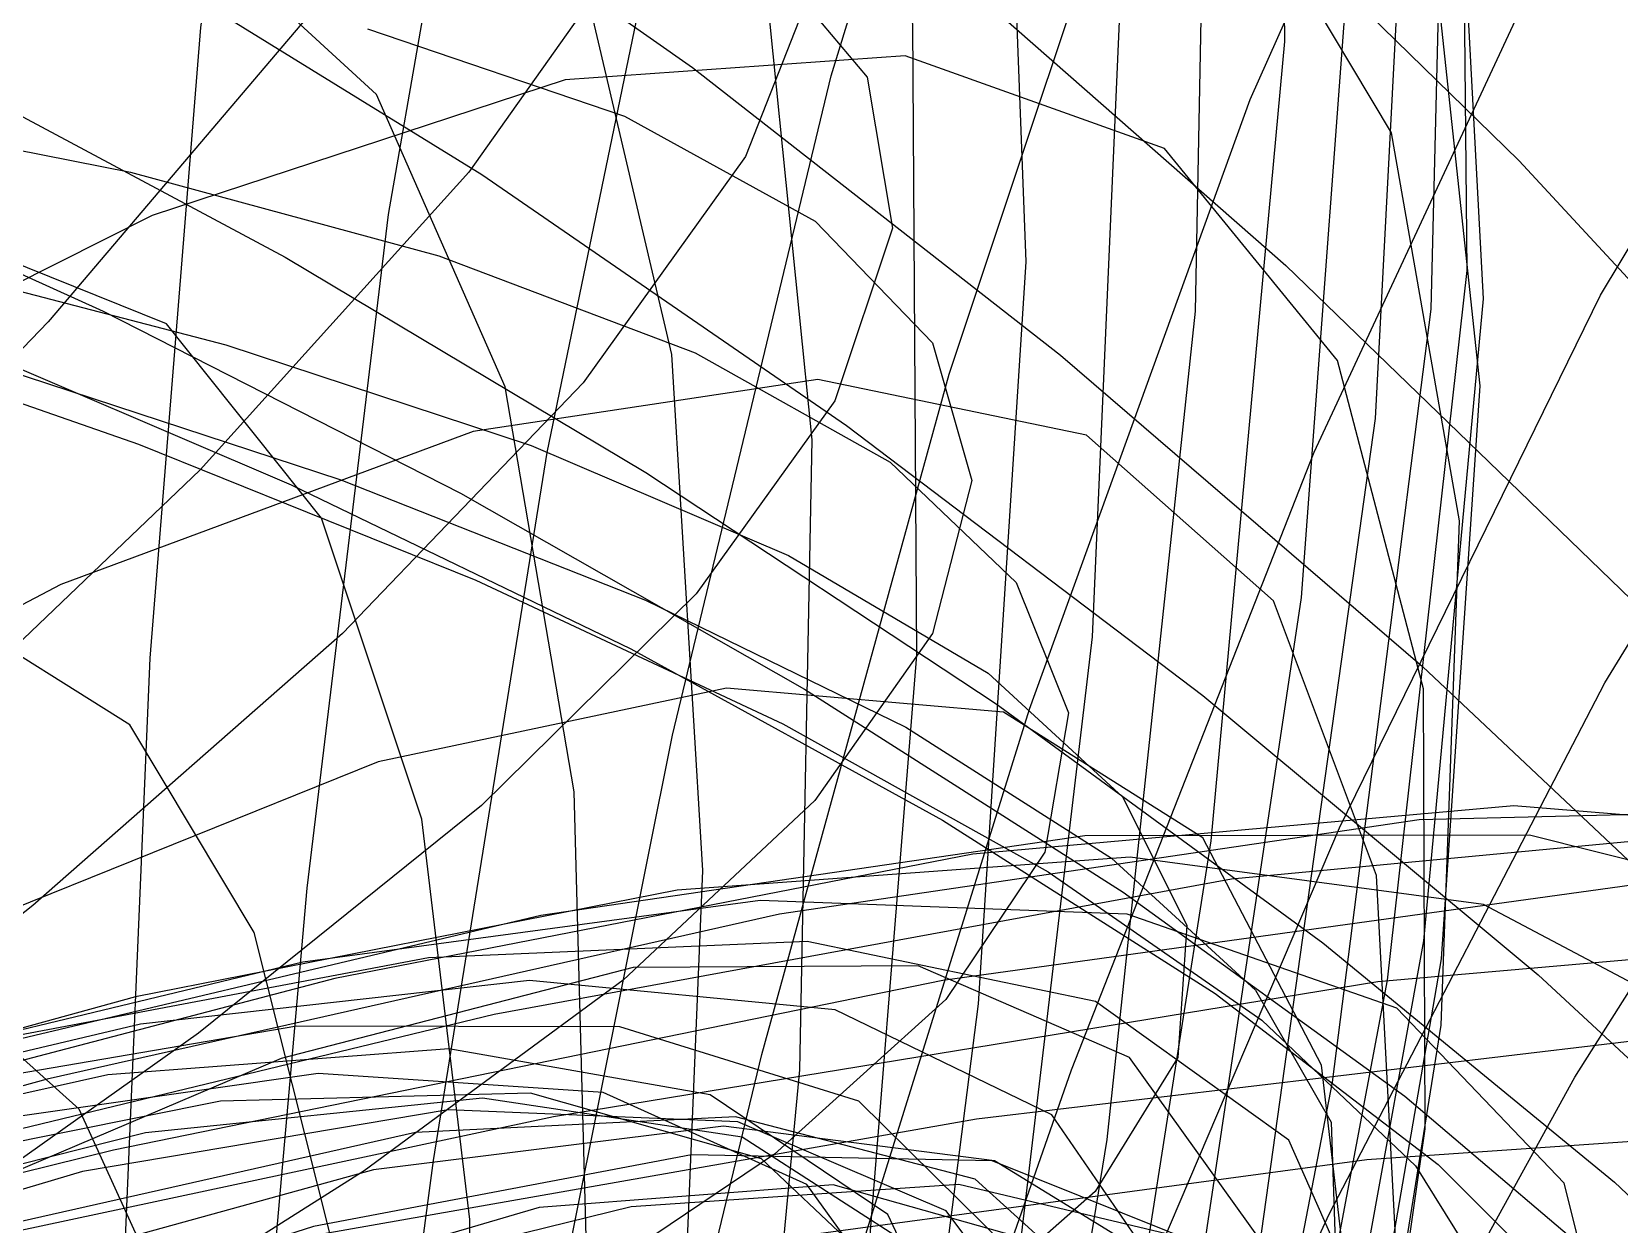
# Model space of a CAD drawing. Header units: metres. Extents: x 6 to 209, y 2 to 206.
# Drawn here: x 121.36 to 141.62, y 134.31 to 149.53 of the extents above; entities that cross this region are included whole.
import ezdxf

# ---------------------------------------------------------------- set-up
doc = ezdxf.new("R2010")
doc.units = ezdxf.units.M

msp = doc.modelspace()

# ---------------------------------------------------------------- linework, layer by layer
for points in [[(129.0956, 101.4556), (132.079, 114.9008), (134.5887, 127.5976), (136.4086, 139.2013), (137.3507, 149.4031), (137.2622, 157.9403), (136.0323, 164.6045), (133.5975, 169.2481), (129.944, 171.7892), (125.1099, 172.2131), (119.1841, 170.5728), (112.3045, 166.9859), (104.6532, 161.6303), (96.451, 154.7374), (87.9497, 146.5833), (79.4239, 137.4789), (71.1613, 127.7587), (63.4527, 117.7686), (56.5816, 107.8539), (50.8144, 98.347)], [(127.1163, 91.7818), (130.4455, 105.5275), (133.4485, 118.7661), (135.8914, 131.1371), (137.5628, 142.3086), (138.2821, 151.9881), (137.9074, 159.9318), (136.3415, 165.9527), (133.5362, 169.9262), (129.4948, 171.7935), (124.2734, 171.5632), (117.9791, 169.3103), (110.7671, 165.1727), (102.8359, 159.346), (94.4209, 152.076), (85.786, 143.6496), (77.215, 134.3844), (69.0016, 124.6173), (61.4388, 114.6926), (54.8092, 104.9493), (49.3739, 95.7097)], [(127.7255, 97.2633), (130.6337, 110.7074), (133.1576, 123.5341), (135.0807, 135.3918), (136.2103, 145.9605), (136.386, 154.9626), (135.4861, 162.1719), (133.4328, 167.4205), (130.1966, 170.604), (125.7978, 171.685), (120.3067, 170.6932), (113.8422, 167.7237), (106.5679, 162.9339), (98.6873, 156.5363), (90.4367, 148.7917), (82.0777, 139.9989), (73.8878, 130.484), (66.1511, 120.5892), (59.1478, 110.6599), (53.145, 101.0331)], [(128.3559, 95.8448), (131.7329, 109.3063), (134.6993, 122.1436), (137.0257, 134.0108), (138.5084, 144.5937), (138.9777, 153.6202), (138.3051, 160.8693), (136.4084, 166.1778), (133.2562, 169.4449), (128.8694, 170.6358), (123.3213, 169.7811), (116.736, 166.9759), (109.2842, 162.3755), (101.1782, 156.1893), (92.6645, 148.6729), (84.0155, 140.119), (75.5199, 130.8464), (67.473, 121.1887), (60.1661, 111.4827), (53.8759, 102.0558)], [(121.9795, 99.1046), (122.6848, 109.1427), (123.3445, 119.2778), (124.0459, 129.198), (124.8749, 138.5994), (125.9109, 147.1961), (127.2241, 154.7302), (128.8711, 160.9805), (130.8926, 165.7696), (133.3108, 168.9699), (136.1274, 170.5078), (139.3236, 170.3658), (142.8589, 168.5827), (146.6728, 165.2519), (150.6857, 160.5175), (154.8017, 154.5693), (158.9109, 147.6358), (162.8937, 139.9756), (166.6242, 131.868), (169.975, 123.6035), (172.8213, 115.4733), (175.0455, 107.7584), (176.5418, 100.7207)], [(121.4692, 94.7201), (122.7473, 104.8243), (123.9609, 115.1405), (125.1827, 125.3454), (126.485, 135.1199), (127.9362, 144.1602), (129.5973, 152.1879), (131.5188, 158.9598), (133.7378, 164.2758), (136.2757, 167.9857), (139.1367, 169.9945), (142.3064, 170.2647), (145.7519, 168.8179), (149.4219, 165.7333), (153.2481, 161.1448), (157.1466, 155.2361), (161.0209, 148.2334), (164.7647, 140.3981), (168.2653, 132.0163), (171.4073, 123.3895), (174.077, 114.8233), (176.1662, 106.6168), (177.5761, 99.052)], [(122.052, 103.5302), (122.1811, 113.3401), (122.2939, 123.1394), (122.4909, 132.6327), (122.869, 141.5353), (123.5172, 149.5834), (124.512, 156.5424), (125.9143, 162.2153), (127.766, 166.4486), (130.0878, 169.1375), (132.8779, 170.2294), (136.1109, 169.7248), (139.7382, 167.6774), (143.6892, 164.1911), (147.8731, 159.4168), (152.1819, 153.5461), (156.4934, 146.8044), (160.6758, 139.443), (164.5919, 131.7297), (168.1037, 123.9392), (171.0777, 116.3437), (173.3894, 109.203), (174.9282, 102.7554)], [(126.3735, 93.1343), (129.1545, 106.3677), (131.6408, 119.1212), (133.6187, 131.0421), (134.8949, 141.8052), (135.3043, 151.1229), (134.7167, 158.7552), (133.0431, 164.5171), (130.2393, 168.2843), (126.3088, 169.9974), (121.3034, 169.6627), (115.3223, 167.3521), (108.5092, 163.1996), (101.0481, 157.3961), (93.157, 150.1824), (85.081, 141.8406), (77.0837, 132.6831), (69.4382, 123.0424), (62.4174, 113.2584), (56.2845, 103.6668)], [(122.3859, 100.5275), (124.1395, 110.8588), (125.8777, 121.1905), (127.6582, 131.1936), (129.5362, 140.5508), (131.5621, 148.9672), (133.7778, 156.1807), (136.2149, 161.9708), (138.8923, 166.1661), (141.8142, 168.6499), (144.9697, 169.3643), (148.3316, 168.3117), (151.8571, 165.5547), (155.4883, 161.2131), (159.1536, 155.4603), (162.7699, 148.5158), (166.2447, 140.6384), (169.4796, 132.116), (172.373, 123.2557), (174.8238, 114.3728), (176.7351, 105.7798), (178.0176, 97.7748)], [(129.5499, 99.6542), (132.9159, 112.6446), (135.7922, 124.9092), (137.9576, 136.1211), (139.2191, 145.9881), (139.4204, 154.2622), (138.4483, 160.7472), (136.2372, 165.3049), (132.7728, 167.8593), (128.0931, 168.3981), (122.288, 166.9725), (115.4964, 163.6951), (107.9024, 158.7348), (99.7286, 152.3105), (91.2294, 144.6831), (82.6814, 136.1455), (74.3744, 127.0126), (66.601, 117.6094), (59.6464, 108.2599), (53.7778, 99.2755)], [(121.6407, 96.396), (123.8996, 106.5743), (126.1305, 116.868), (128.3754, 126.9438), (130.6754, 136.476), (133.0684, 145.158), (135.5865, 152.7129), (138.2537, 158.9027), (141.0844, 163.5368), (144.0815, 166.4783), (147.2351, 167.6488), (150.5228, 167.0307), (153.9087, 164.6676), (157.3444, 160.6628), (160.7698, 155.1752), (164.1149, 148.4135), (167.3016, 140.6288), (170.2458, 132.1055), (172.8608, 123.1509), (175.0593, 114.0848), (176.7573, 105.2275), (177.8766, 96.8889)], [(127.6799, 102.0703), (130.0799, 114.5512), (132.0644, 126.3429), (133.4428, 137.1203), (134.0485, 146.5915), (133.7462, 154.5074), (132.4379, 160.6698), (130.0669, 164.9376), (126.6215, 167.2313), (122.1355, 167.535), (116.6886, 165.8968), (110.4038, 162.4263), (103.4442, 157.2903), (96.0075, 150.7066), (88.3194, 142.9362), (80.6265, 134.2732), (73.187, 125.035), (66.2626, 115.5503), (60.1087, 106.1478), (54.9653, 97.1445)], [(80.7696, 159.2028), (87.559, 161.3489), (94.5333, 163.2027), (101.4448, 164.6977), (108.0496, 165.7705), (114.1168, 166.3634), (119.4361, 166.4266), (123.8259, 165.9202), (127.1391, 164.8161), (129.269, 163.0994), (130.1522, 160.7696), (129.7718, 157.8408), (128.1571, 154.3424), (125.383, 150.3186), (121.5673, 145.8273), (116.8659, 140.9394), (111.4677, 135.7369), (105.5876, 130.3108), (99.4587, 124.7585), (93.3235, 119.1819), (87.4258, 113.6839), (82.0011, 108.3662), (77.2686, 103.326)], [(130.6572, 103.0721), (133.9563, 115.4328), (136.6947, 126.9842), (138.6619, 137.4227), (139.6786, 146.4812), (139.6038, 153.9376), (138.3407, 159.6221), (135.8411, 163.422), (132.1075, 165.2847), (127.1943, 165.2194), (121.2062, 163.2954), (114.2952, 159.6391), (106.6554, 154.4295), (98.517, 147.8905), (90.1382, 140.2834), (81.7962, 131.8968), (73.7778, 123.0363), (66.3691, 114.0139), (59.8454, 105.1364), (54.4613, 96.6953)], [(123.2823, 102.4272), (125.9638, 112.5201), (128.6416, 122.5099), (131.3422, 132.0681), (134.0901, 140.8815), (136.9061, 148.6626), (139.8055, 155.1601), (142.7965, 160.1669), (145.8786, 163.5282), (149.042, 165.1458), (152.2666, 164.9821), (155.5223, 163.0608), (158.7687, 159.4662), (161.9565, 154.3398), (165.0278, 147.8756), (167.9181, 140.3125), (170.5583, 131.9262), (172.8763, 123.019), (174.7996, 113.9095), (176.258, 104.9208), (177.1857, 96.3692)], [(126.2418, 97.9956), (128.5128, 110.0191), (130.4584, 121.4975), (131.8938, 132.1118), (132.6542, 141.571), (132.6025, 149.6221), (131.6341, 156.0579), (129.6826, 160.7242), (126.7226, 163.5242), (122.7716, 164.4218), (117.8903, 163.4419), (112.1813, 160.6695), (105.786, 156.246), (98.8802, 150.3641), (91.6687, 143.2603), (84.378, 135.2066), (77.249, 126.5007), (70.5284, 117.4552), (64.46, 108.3863), (59.2762, 99.6033)], [(121.6295, 103.6091), (119.8746, 111.2567), (118.0157, 119.0286), (116.1905, 126.7106), (114.5357, 134.0922), (113.1808, 140.9737), (112.243, 147.1723), (111.8226, 152.5283), (111.9989, 156.9102), (112.8264, 160.2184), (114.3328, 162.3886), (116.5173, 163.393), (119.3501, 163.2414), (122.7731, 161.9797), (126.7017, 159.6883), (131.0274, 156.4786), (135.6212, 152.4888), (140.3383, 147.8787), (145.0228, 142.8238)], [(122.3451, 98.5446), (125.4198, 108.2851), (128.4838, 118.0366), (131.5487, 127.4731), (134.6255, 136.28), (137.7231, 144.1644), (140.8468, 150.8654), (143.9974, 156.1638), (147.1696, 159.8888), (150.3519, 161.9248), (153.5252, 162.2146), (156.6633, 160.7619), (159.7326, 157.6307), (162.6927, 152.9432), (165.4969, 146.875), (168.0938, 139.6493), (170.428, 131.5284), (172.4421, 122.8047), (174.0786, 113.7904), (175.2814, 104.8057), (175.9978, 96.1683)], [(128.0578, 93.8263), (131.6411, 105.9996), (134.8238, 117.6071), (137.3842, 128.342), (139.1253, 137.9265), (139.8832, 146.1205), (139.5334, 152.7292), (137.9964, 157.609), (135.2409, 160.672), (131.2862, 161.888), (126.2015, 161.285), (120.1043, 158.9471), (113.1571, 155.0118), (105.5613, 149.6635), (97.5514, 143.1273), (89.3859, 135.6602), (81.3392, 127.5421), (73.6915, 119.0656), (66.7189, 110.5253), (60.684, 102.208)], [(77.6652, 154.5848), (83.4524, 156.479), (89.693, 158.161), (96.1634, 159.582), (102.6333, 160.6935), (108.8735, 161.4494), (114.664, 161.8076), (119.8021, 161.7314), (124.1094, 161.1912), (127.4383, 160.1658), (129.6772, 158.6438), (130.7542, 156.6242), (130.64, 154.1169), (129.3489, 151.1434), (126.9383, 147.7362), (123.5062, 143.9388), (119.1883, 139.8045), (114.1527, 135.3957), (108.5942, 130.7821), (102.727, 126.0393), (96.7769, 121.2468), (90.9736, 116.486), (85.542, 111.8383), (80.6942, 107.3826)], [(122.5382, 100.8352), (120.5481, 107.6912), (118.3587, 114.7819), (116.1108, 121.9175), (113.9474, 128.9073), (112.0079, 135.5661), (110.4229, 141.7204), (109.3085, 147.2134), (108.7622, 151.9105), (108.8587, 155.7033), (109.6466, 158.5127), (111.1465, 160.2912), (113.3497, 161.0241), (116.2181, 160.7297), (119.6852, 159.4575), (123.6584, 157.2868), (128.0218, 154.323), (132.6399, 150.6937), (137.3626, 146.5438), (142.0305, 142.0305)], [(124.8635, 94.3016), (126.9708, 105.7069), (128.8372, 116.7066), (130.2863, 126.9928), (131.1586, 136.2807), (131.3174, 144.3182), (130.6549, 150.894), (129.0974, 155.8446), (126.6081, 159.0594), (123.1899, 160.4844), (118.8862, 160.1233), (113.7793, 158.0371), (107.9894, 154.3418), (101.67, 149.2033), (95.0035, 142.832), (88.195, 135.4749), (81.4653, 127.4062), (75.0436, 118.9181), (69.1591, 110.3102), (64.0332, 101.8787)], [(124.5558, 104.2861), (127.9473, 113.6615), (131.3285, 122.8384), (134.6968, 131.5057), (138.0489, 139.3699), (141.3799, 146.1654), (144.682, 151.6641), (147.9442, 155.6833), (151.1517, 158.0917), (154.2851, 158.8145), (157.3203, 157.836), (160.2288, 155.1995), (162.9776, 151.0063), (165.5299, 145.4119), (167.8458, 138.6203), (169.8828, 130.8769), (171.5975, 122.4597), (172.9465, 113.6695), (173.888, 104.8191), (174.3826, 96.2223)], [(123.6095, 98.9865), (121.4977, 105.0221), (119.0911, 111.3717), (116.5295, 117.871), (113.9585, 124.3518), (111.5239, 130.6469), (109.366, 136.5959), (107.6143, 142.0502), (106.382, 146.8777), (105.762, 150.9666), (105.8232, 154.2294), (106.6072, 156.6046), (108.1267, 158.059), (110.365, 158.5879), (113.2755, 158.215), (116.7841, 156.9911), (120.7907, 154.9916), (125.1729, 152.3139), (129.7903, 149.0734), (134.4892, 145.399), (139.1079, 141.4288), (143.4826, 137.3049)], [(128.9832, 96.9794), (132.4735, 108.3842), (135.499, 119.1542), (137.851, 129.0088), (139.3478, 137.6973), (139.842, 145.0073), (139.2263, 150.7713), (137.4386, 154.8712), (134.4641, 157.2423), (130.3373, 157.8744), (125.1407, 156.8118), (119.0029, 154.1505), (112.0939, 150.0347), (104.62, 144.6512), (96.8165, 138.222), (88.9397, 130.9963), (81.2576, 123.2417), (74.0411, 115.2343), (67.5539, 107.2489), (62.0432, 99.5495)], [(122.5999, 103.2022), (120.0849, 108.7982), (117.318, 114.6198), (114.4438, 120.5218), (111.6111, 126.3571), (108.9666, 131.9814), (106.6499, 137.2577), (104.7877, 142.0609), (103.489, 146.2808), (102.841, 149.8265), (102.9056, 152.6282), (103.7168, 154.6395), (105.2793, 155.8383), (107.5679, 156.2273), (110.5283, 155.8332), (114.0786, 154.7054), (118.1122, 152.9138), (122.5014, 150.5463), (127.1018, 147.7049), (131.7571, 144.5022), (136.3049, 141.0575), (140.5825, 137.4919), (144.4324, 133.9246)], [(125.4774, 101.7704), (127.2312, 112.1527), (128.6553, 121.967), (129.5974, 130.9394), (129.9243, 138.8233), (129.5278, 145.4077), (128.329, 150.5239), (126.2827, 154.0514), (123.3793, 155.9212), (119.6461, 156.1183), (115.1472, 154.6813), (109.9818, 151.7013), (104.2816, 147.3179), (98.2063, 141.7142), (91.9385, 135.1101), (85.6777, 127.7541), (79.6336, 119.9151), (74.0183, 111.8718), (69.0396, 103.9035)], [(123.4371, 100.6213), (127.0904, 109.5047), (130.7318, 118.3014), (134.3459, 126.7084), (137.9177, 134.4362), (141.4315, 141.2189), (144.871, 146.8236), (148.2184, 151.0588), (151.4545, 153.781), (154.5581, 154.8999), (157.506, 154.3813), (160.273, 152.2485), (162.832, 148.5818), (165.1542, 143.5148), (167.2095, 137.2307), (168.9673, 129.9549), (170.3967, 121.9476), (171.4679, 113.4942), (172.1522, 104.8956), (172.4237, 96.457)], [(129.7803, 99.6472), (133.1381, 110.2218), (135.9759, 120.1107), (138.0994, 129.0603), (139.3433, 136.8477), (139.5769, 143.2878), (138.7105, 148.239), (136.6984, 151.6074), (133.5418, 153.3493), (129.2888, 153.4721), (124.0336, 152.033), (117.9132, 149.137), (111.1034, 144.9318), (103.8125, 139.6029), (96.2743, 133.3663), (88.7399, 126.4603), (81.4692, 119.1375), (74.7214, 111.6554), (68.7457, 104.2672)], [(124.0468, 98.329), (125.6631, 107.988), (127.0295, 117.2147), (128.0029, 125.75), (128.456, 133.3567), (128.2822, 139.8281), (127.4005, 144.9947), (125.7593, 148.7294), (123.3389, 150.952), (120.1528, 151.6312), (116.2483, 150.786), (111.7056, 148.484), (106.635, 144.8392), (101.174, 140.0077), (95.4828, 134.1817), (89.7391, 127.5828), (84.1316, 120.4541), (78.8541, 113.0512), (74.0983, 105.6332), (70.0473, 98.4538)], [(115.6205, 151.1458), (120.0143, 149.0982), (124.5922, 146.6514), (129.1963, 143.9016), (133.6644, 140.9499), (137.8353, 137.8979), (141.5551, 134.8445), (144.6821, 131.8826)], [(130.6416, 150.5848), (132.0184, 148.9475), (132.3437, 147.0203), (131.6072, 144.8163), (129.8367, 142.3534), (127.0971, 139.6543), (123.4883, 136.7463), (119.1414, 133.6609), (114.2146, 130.4337), (108.8869, 127.1033), (103.3524, 123.7111), (97.8128, 120.3003), (92.4707, 116.915), (87.5222, 113.5997), (83.1497, 110.3977), (79.5155, 107.3511)], [(122.1295, 97.3571), (125.9767, 105.6596), (129.819, 113.979), (133.6294, 122.0241), (137.3814, 129.5134), (141.0493, 136.1847), (144.6078, 141.8043), (148.0321, 146.1754), (151.2978, 149.1454), (154.3808, 150.6107), (157.2573, 150.521), (159.904, 148.8809), (162.2978, 145.7496), (164.4164, 141.2391), (166.2379, 135.5101), (167.7417, 128.7665), (168.908, 121.2481), (169.7191, 113.222), (170.1589, 104.9733), (170.2139, 96.7951)], [(131.4672, 150.4788), (130.4693, 147.9358), (128.3949, 145.0487), (125.3244, 141.849), (121.3748, 138.3758), (116.6948, 134.6746), (111.46, 130.7966), (105.8664, 126.7978), (100.1234, 122.7375), (94.4466, 118.6771), (89.0496, 114.6787), (84.1364, 110.8036), (79.8944, 107.1105)], [(108.3288, 149.7611), (113.3393, 149.2964), (118.1605, 148.6164), (122.6196, 147.7355), (126.5558, 146.6686), (129.8266, 145.4306), (132.312, 144.0364), (133.9197, 142.5002), (134.5879, 140.8359), (134.2877, 139.0566), (133.0243, 137.1747), (130.8368, 135.2021), (127.7971, 133.1501), (124.007, 131.0298), (119.5953, 128.8519), (114.7126, 126.6275), (109.5268, 124.3679), (104.2167, 122.0849), (98.9656, 119.7912), (93.9556, 117.5002), (89.3601, 115.2265), (85.3388, 112.9857), (82.031, 110.7945), (79.5515, 108.6706)], [(106.962, 149.8744), (111.1253, 148.8115), (115.5677, 147.3942), (120.1354, 145.6842), (124.6676, 143.7476), (129.0023, 141.6523), (132.9824, 139.4655), (136.4606, 137.2517), (139.3053, 135.0702), (141.4053, 132.9734), (142.6732, 131.0054)], [(113.2999, 149.7602), (117.7073, 148.0316), (122.2698, 145.9638), (126.8285, 143.6379), (131.2212, 141.1374), (135.2889, 138.546), (138.8813, 135.9444), (141.8618, 133.4076)], [(125.6431, 149.5661), (128.9226, 148.4507), (131.3549, 147.1118), (132.8516, 145.5578), (133.3574, 143.799), (132.8522, 141.8475), (131.3516, 139.7175), (128.9068, 137.4252), (125.6028, 134.9888), (121.5551, 132.4285), (116.9061, 129.7664), (111.8198, 127.0263), (106.476, 124.2335), (101.0643, 121.4149), (95.7771, 118.5982), (90.8028, 115.8118), (86.319, 113.0846), (82.4864, 110.4452), (79.4432, 107.9217)], [(130.4356, 101.8317), (133.6329, 111.5545), (136.2635, 120.5575), (138.1486, 128.6139), (139.1391, 135.5278), (139.1214, 141.1401), (138.0224, 145.3336), (135.8125, 148.0362), (132.507, 149.2227), (128.1664, 148.9153), (122.8948, 147.1815), (116.8358, 144.1318), (110.1688, 139.9149), (103.102, 134.7123), (95.866, 128.7313), (88.705, 122.1975), (81.8687, 115.3468), (75.6036, 108.4167), (70.1436, 101.6385)], [(122.6847, 95.4599), (124.1475, 104.3256), (125.4307, 112.8815), (126.4022, 120.8857), (126.942, 128.1143), (126.9475, 134.3681), (126.3377, 139.4801), (125.0568, 143.3206), (123.0773, 145.8011), (120.4015, 146.8778), (117.0618, 146.5522), (113.1208, 144.8711), (108.6695, 141.9245), (103.8241, 137.8425), (98.7231, 132.7902), (93.5222, 126.962), (88.3893, 120.5741), (83.4988, 113.8576), (79.0254, 107.0493), (75.1378, 100.3842)], [(119.4729, 146.6672), (123.8377, 145.5322), (127.7323, 144.2492), (131.0145, 142.8439), (133.5628, 141.3399), (135.2806, 139.759), (136.1, 138.1197), (135.9844, 136.438), (134.9293, 134.7264), (132.9633, 132.9941), (130.1466, 131.2478), (126.5695, 129.4911), (122.3487, 127.7255), (117.6238, 125.9509)], [(118.184, 145.8479), (122.721, 144.2659), (127.0266, 142.5302), (130.9445, 140.6932), (134.3301, 138.8049), (137.0561, 136.9112), (139.0166, 135.0524), (140.1313, 133.262), (140.3483, 131.5664), (139.6461, 129.9834), (138.0345, 128.523), (135.5543, 127.1867), (132.2763, 125.9684), (128.2987, 124.8552), (123.7437, 123.8281), (118.7536, 122.8635)], [(130.9504, 103.5779), (133.9711, 112.4639), (136.3859, 120.6104), (138.0314, 127.8162), (138.7746, 133.9107), (138.5183, 138.759), (137.2051, 142.2659), (134.8201, 144.3788), (131.3919, 145.0882), (126.9917, 144.4281), (121.7315, 142.474), (115.7606, 139.3393), (109.2601, 135.1715), (102.437, 130.1458), (95.5171, 124.4595), (88.7369, 118.3243), (82.3353, 111.9586), (76.5454, 105.58), (71.5857, 99.398)], [(120.9905, 145.2277), (125.3044, 143.81), (129.1927, 142.2723), (132.5125, 140.6517), (135.1397, 138.9824), (136.9735, 137.2944), (137.94, 135.6132), (137.9947, 133.9586), (137.1246, 132.3452), (135.3484, 130.7817), (132.7165, 129.2713), (129.3084, 127.8121), (125.2312, 126.3978), (120.6151, 125.0183)], [(122.6907, 101.2348), (123.8731, 109.0705), (124.8158, 116.4808), (125.4076, 123.2567), (125.5511, 129.2098), (125.1673, 134.1784), (124.1984, 138.0332), (122.6112, 140.681), (120.3988, 142.0682), (117.5813, 142.1822), (114.206, 141.0513), (110.3458, 138.7441), (106.0977, 135.3665), (101.5796, 131.0577), (96.9263, 125.9854), (92.285, 120.3398), (87.8109, 114.3264), (83.6609, 108.1589), (79.9889, 102.0518)], [(128.0371, 96.3235), (131.3417, 104.9653), (134.181, 113.0605), (136.3808, 120.4074), (137.7926, 126.8289), (138.2985, 132.1773), (137.8168, 136.3396), (136.3048, 139.2402), (133.7611, 140.8428), (130.2259, 141.1516), (125.7803, 140.2099), (120.5433, 138.0985), (114.6681, 134.9322), (108.3371, 130.8552), (101.7552, 126.0357), (95.1432, 120.66), (88.7294, 114.9255), (82.7423, 109.0335), (77.4017, 103.1824)], [(145.7762, 139.1963), (140.2735, 139.6505), (133.37, 139.0317), (125.2276, 137.446), (116.0475, 135.0377), (106.0641, 131.9833), (95.5374, 128.484), (84.7443, 124.7585), (73.9699, 121.0336), (63.4983, 117.5358), (53.6032, 114.4822), (44.5392, 112.0724)], [(145.8473, 139.6361), (139.0654, 139.4683), (130.901, 138.265), (121.5547, 136.1617), (111.2647, 133.329), (100.2996, 129.966), (88.9493, 126.2926), (77.5155, 122.5404), (66.3024, 118.9436), (55.6064, 115.73), (45.7067, 113.1121)], [(144.7494, 139.475), (136.6686, 138.7137), (127.2589, 136.9834), (116.7595, 134.4464), (105.4447, 131.2966), (93.6151, 127.752), (81.5871, 124.0458), (69.6834, 120.4173), (58.2222, 117.1023), (47.5065, 114.3242)], [(144.755, 138.1988), (140.4701, 139.2742), (134.7958, 139.2659), (127.8566, 138.2501), (119.8173, 136.3427), (110.8776, 133.6948), (101.2657, 130.4858), (91.2313, 126.9168), (81.037, 123.2027), (70.9502, 119.5634), (61.2344, 116.2158), (52.1406, 113.3645), (43.8993, 111.1948)], [(143.0443, 136.7158), (139.887, 138.3898), (135.3744, 138.9927), (129.5966, 138.5711), (122.6832, 137.2121), (114.7999, 135.0396), (106.1433, 132.2091), (96.9342, 128.9012), (87.411, 125.3151), (77.8216, 121.6602), (68.4156, 118.1482), (59.4365, 114.9849), (51.1134, 112.3621)], [(142.3326, 138.7131), (132.9858, 137.421), (122.4021, 135.2549), (110.8583, 132.4002), (98.6619, 129.0696), (86.1414, 125.4943), (73.6354, 121.9149), (61.4815, 118.5723), (50.0054, 115.6973)], [(128.1095, 103.6599), (132.8095, 110.2803), (136.6682, 116.5675), (139.5243, 122.3227), (141.2448, 127.373), (141.7297, 131.5772), (140.916, 134.8306), (138.7803, 137.068), (135.34, 138.2658), (130.653, 138.4419), (124.8164, 137.655), (117.9635, 136.0013), (110.2599, 133.6112), (101.8978, 130.643), (93.0904, 127.2777), (84.0647, 123.7111), (75.0544, 120.1465), (66.2923, 116.7867), (58.0029, 113.8263), (50.395, 111.4439)], [(147.6795, 138.2015), (138.5386, 137.4029), (128.0175, 135.6776), (116.3914, 133.1989), (103.971, 130.1703), (91.0928, 126.817), (78.1077, 123.3772), (65.3699, 120.0924), (53.2248, 117.1976), (41.9981, 114.9123)], [(122.8282, 100.4642), (127.6573, 106.9165), (131.8038, 113.1808), (135.1022, 119.0528), (137.4094, 124.349), (138.6106, 128.9128), (138.6234, 132.62), (137.401, 135.3823), (134.9342, 137.1504), (131.2522, 137.9153), (126.4221, 137.7079), (120.547, 136.5972), (113.7629, 134.688), (106.2343, 132.1155), (98.1496, 129.0408), (89.7142, 125.6441), (81.1449, 122.1178), (72.662, 118.6588), (64.4831, 115.4615), (56.8156, 112.7093), (49.8502, 110.5686)], [(121.2918, 98.7417), (122.3633, 105.8405), (123.2574, 112.6245), (123.872, 118.9011), (124.1164, 124.4944), (123.9147, 129.2506), (123.2089, 133.0431), (121.9623, 135.777), (120.1608, 137.3917), (117.8143, 137.8634), (114.9569, 137.2051), (111.6459, 135.4664), (107.9609, 132.7314), (104.0008, 129.1155), (99.8809, 124.7615), (95.7291, 119.834), (91.6815, 114.5138), (87.8779, 108.9914), (84.4568, 103.4604)], [(128.4696, 98.1537), (131.6412, 106.0968), (134.3042, 113.4703), (136.2973, 120.0944), (137.4855, 125.8133), (137.7654, 130.5004), (137.0692, 134.0615), (135.3679, 136.4379), (132.6725, 137.6077), (129.034, 137.5859), (124.5421, 136.4232), (119.3223, 134.2041), (113.5314, 131.043), (107.3528, 127.0802), (100.9894, 122.4764), (94.6571, 117.4067), (88.5769, 112.0547), (82.9672, 106.6057), (78.0361, 101.2399)], [(123.0151, 103.5315), (127.372, 109.7213), (131.0245, 115.657), (133.8227, 121.147), (135.6397, 126.0218), (136.3767, 130.14), (135.9668, 133.3925), (134.3773, 135.7063), (131.6115, 137.0469), (127.7094, 137.4184), (122.7458, 136.8635), (116.8291, 135.4613), (110.0977, 133.3237), (102.7156, 130.591), (94.8673, 127.4266), (86.752, 124.01), (78.5771, 120.5306), (70.5517, 117.1798), (62.8799, 114.1436), (55.7541, 111.596), (49.3493, 109.6916)], [(143.7116, 136.8766), (133.4134, 135.6505), (121.8703, 133.621), (109.3919, 130.9788), (96.318, 127.9392), (83.0076, 124.7332), (69.827, 121.5988), (57.1383, 118.7708), (45.2864, 116.472)], [(118.9253, 100.0799), (123.4384, 106.1604), (127.3803, 112.1227), (130.5956, 117.7692), (132.948, 122.9196), (134.3248, 127.4171), (134.6412, 131.1336), (133.8439, 133.9741), (131.9127, 135.8795), (128.8626, 136.8287), (124.7426, 136.8385), (119.6354, 135.9627), (113.6545, 134.2896), (106.9407, 131.9386), (99.6582, 129.0552), (91.9888, 125.8053), (84.1268, 122.3687), (76.2722, 118.9323), (68.6246, 115.6829), (61.3768, 112.7998), (54.7087, 110.4482), (48.7817, 108.7724)], [(120.0042, 102.4512), (124.1897, 108.4137), (127.7682, 114.1906), (130.5953, 119.592), (132.5463, 124.4473), (133.5206, 128.6108), (133.4461, 131.9665), (132.2816, 134.4323), (130.0185, 135.962), (126.6822, 136.5474), (122.331, 136.2171), (117.0548, 135.036), (110.9726, 133.1019), (104.2286, 130.5418), (96.9881, 127.507), (89.4318, 124.1666), (81.7503, 120.7019), (74.1383, 117.2984), (66.788, 114.1396), (59.8831, 111.3991), (53.593, 109.2346), (48.0676, 107.7815)], [(117.0185, 98.5476), (121.4146, 104.4866), (125.3166, 110.3715), (128.5733, 116.0045), (131.0494, 121.202), (132.6302, 125.8018), (133.2262, 129.6679), (132.7764, 132.6957), (131.2508, 134.8148), (128.652, 135.9917), (125.0152, 136.2303), (120.4081, 135.5714), (114.9282, 134.0909), (108.7007, 131.8966), (101.8739, 129.1239), (94.6155, 125.9305), (87.1064, 122.4902), (79.5356, 118.9862), (72.094, 115.6044), (64.9681, 112.5258), (58.3345, 109.9197), (52.354, 107.9374), (47.1666, 106.706)], [(118.9745, 100.31), (123.1675, 106.2763), (126.818, 112.1184), (129.7812, 117.6413), (131.9296, 122.667), (133.1577, 127.0404), (133.3859, 130.6348), (132.5638, 133.3559), (130.6722, 135.145), (127.7243, 135.9809), (123.7657, 135.8799), (118.8732, 134.8951), (113.1527, 133.114), (106.7361, 130.655), (99.7773, 127.6626), (92.4472, 124.302), (84.9283, 120.7523), (77.4094, 117.2003), (70.0789, 113.8325), (63.1194, 110.8288), (56.7015, 108.3549), (50.9789, 106.5562)], [(123.6806, 103.3867), (127.512, 109.4627), (130.6961, 115.2693), (133.0994, 120.6166), (134.6084, 125.3358), (135.1348, 129.2858), (134.618, 132.3579), (133.0283, 134.4788), (130.3682, 135.6138), (126.6724, 135.7669), (122.0079, 134.9805), (116.4713, 133.334), (110.1867, 130.9397), (103.3016, 127.9389), (95.9823, 124.4964), (88.409, 120.7939), (80.7698, 117.0233), (73.2549, 113.3789), (66.0506, 110.0506), (59.3334, 107.2164), (53.2644, 105.0352), (47.9842, 103.641)], [(148.3059, 135.8159), (138.3948, 135.1299), (127.1097, 133.6092), (114.7539, 131.4278), (101.6655, 128.787), (88.2066, 125.9068), (74.7513, 123.0168), (61.6731, 120.3472), (49.3328, 118.1194)], [(121.217, 101.8922), (125.227, 107.9096), (128.6432, 113.7312), (131.3266, 119.1647), (133.1568, 124.0365), (134.0367, 128.1986), (133.8965, 131.533), (132.696, 133.9559), (130.4266, 135.4203), (127.1124, 135.9172), (122.8093, 135.476), (117.604, 134.1624), (111.6112, 132.0762), (104.9703, 129.3471), (97.8413, 126.1293), (90.3995, 122.5962), (82.83, 118.9333), (75.322, 115.3309), (68.0628, 111.9775), (61.2317, 109.0517), (54.9945, 106.7162), (49.4983, 105.111)], [(122.0634, 98.6067), (126.2611, 104.868), (129.9028, 110.9898), (132.8433, 116.7671), (134.9544, 122.0125), (136.1305, 126.5629), (136.2917, 130.2849), (135.3875, 133.0796), (133.3989, 134.8853), (130.3394, 135.6799), (126.2553, 135.481), (121.2242, 134.345), (115.3533, 132.3647), (108.7759, 129.6655), (101.6475, 126.4004), (94.1409, 122.7445), (86.4409, 118.8875), (78.7384, 115.0274), (71.2245, 111.362), (64.084, 108.082), (57.4903, 105.3636), (51.5994, 103.3612)], [(124.7824, 100.0329), (128.8234, 106.3834), (132.2514, 112.517), (134.9257, 118.2302), (136.725, 123.3398), (137.5515, 127.6896), (137.3348, 131.1551), (136.035, 133.6481), (133.6441, 135.1197), (130.1872, 135.561), (125.7218, 135.0038), (120.3364, 133.5185), (114.1483, 131.2117), (107.2997, 128.2214), (99.9537, 124.7119), (92.2887, 120.8676), (84.4936, 116.8856), (76.761, 112.9684), (69.2817, 109.3163), (62.2386, 106.1193), (55.8007, 103.5503)], [(127.366, 101.5637), (131.2132, 107.9489), (134.3937, 114.0396), (136.773, 119.6358), (138.2374, 124.5604), (138.6981, 128.6656), (138.0952, 131.8375), (136.3995, 134.0002), (133.6147, 135.1179), (129.7772, 135.1961), (124.9558, 134.2807), (119.2494, 132.4562), (112.7846, 129.8422), (105.7117, 126.5884), (98.1998, 122.8694), (90.4321, 118.8773), (82.5995, 114.8146), (74.8953, 110.8869), (67.5083, 107.2944), (60.6177, 104.2247)], [(129.6619, 103.2029), (133.2702, 109.5484), (136.1648, 115.5242), (138.2186, 120.9362), (139.327, 125.6158), (139.4113, 129.4255), (138.4227, 132.2639), (136.3435, 134.0682), (133.1888, 134.817), (129.0063, 134.53), (123.8753, 133.2674), (117.9042, 131.1267), (111.2276, 128.2395), (104.0021, 124.7658), (96.4014, 120.888), (88.611, 116.8038), (80.8223, 112.7188), (73.2266, 108.8388), (66.009, 105.3615), (59.3427, 102.4694)], [(128.8437, 99.7633), (131.8934, 107.0849), (134.3927, 113.8206), (136.1919, 119.8097), (137.1684, 124.9156), (137.2317, 129.0297), (136.3271, 132.0744), (134.438, 134.0056), (131.587, 134.8132), (127.8352, 134.5212), (123.2808, 133.1862), (118.0554, 130.8949), (112.3198, 127.7607), (106.2587, 123.9195), (100.0737, 119.5244), (93.9769, 114.7403), (88.1832, 109.7378), (82.9024, 104.6872), (78.3321, 99.7527)]]:
    msp.add_lwpolyline(points)

doc.saveas('drawing.dxf')
